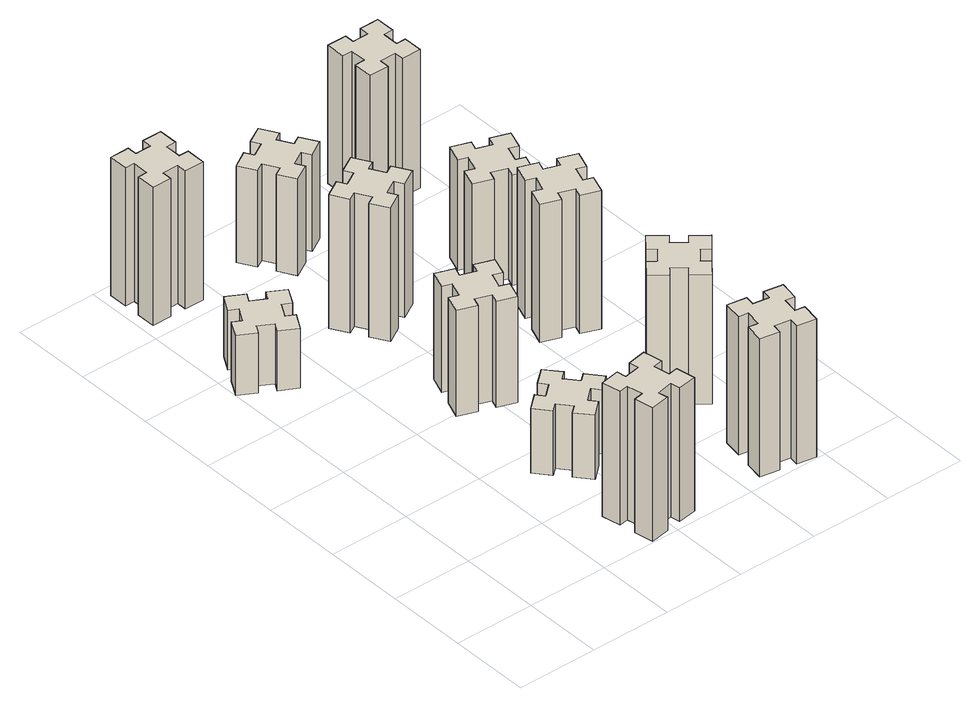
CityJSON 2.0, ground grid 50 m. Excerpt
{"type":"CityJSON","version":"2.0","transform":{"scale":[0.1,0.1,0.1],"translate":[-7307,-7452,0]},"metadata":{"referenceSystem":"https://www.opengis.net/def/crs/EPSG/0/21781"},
"CityObjects":{
"building1":{"type":"Building","attributes":{"class":"1000","function":"1000","usage":"1000","yearOfConstruction":2016,"roofType":"1000","measuredHeight":39,"storeysAboveGround":30,"storeysBelowGround":0},"geometry":[{"type":"Solid","lod":"1","boundaries":[[[[0,1,2,3,4,5,6,7,8,9,10,11,12,13,14,15,16,17,18,19]],[[17,16,20,21]],[[16,15,22,20]],[[15,14,23,22]],[[14,13,24,23]],[[13,12,25,24]],[[12,11,26,25]],[[11,10,27,26]],[[10,9,28,27]],[[9,8,29,28]],[[8,7,30,29]],[[7,6,31,30]],[[6,5,32,31]],[[5,4,33,32]],[[4,3,34,33]],[[3,2,35,34]],[[2,1,36,35]],[[1,0,37,36]],[[0,19,38,37]],[[19,18,39,38]],[[18,17,21,39]],[[24,25,26,27,28,29,30,31,32,33,34,35,36,37,38,39,21,20,22,23]]]]}]},
"building2":{"type":"Building","attributes":{"class":"1000","function":"1000","usage":"1000","yearOfConstruction":2016,"roofType":"1000","measuredHeight":87,"storeysAboveGround":30,"storeysBelowGround":0},"geometry":[{"type":"Solid","lod":"1","boundaries":[[[[40,41,42,43,44,45,46,47,48,49,50,51,52,53,54,55,56,57,58,59]],[[57,56,60,61]],[[56,55,62,60]],[[55,54,63,62]],[[54,53,64,63]],[[53,52,65,64]],[[52,51,66,65]],[[51,50,67,66]],[[50,49,68,67]],[[49,48,69,68]],[[48,47,70,69]],[[47,46,71,70]],[[46,45,72,71]],[[45,44,73,72]],[[44,43,74,73]],[[43,42,75,74]],[[42,41,76,75]],[[41,40,77,76]],[[40,59,78,77]],[[59,58,79,78]],[[58,57,61,79]],[[64,65,66,67,68,69,70,71,72,73,74,75,76,77,78,79,61,60,62,63]]]]}]},
"building3":{"type":"Building","attributes":{"class":"1000","function":"1000","usage":"1000","yearOfConstruction":2016,"roofType":"1000","measuredHeight":90,"storeysAboveGround":30,"storeysBelowGround":0},"geometry":[{"type":"Solid","lod":"1","boundaries":[[[[80,81,82,83,84,85,86,87,88,89,90,91,92,93,94,95,96,97,98,99]],[[97,96,100,101]],[[96,95,102,100]],[[95,94,103,102]],[[94,93,104,103]],[[93,92,105,104]],[[92,91,106,105]],[[91,90,107,106]],[[90,89,108,107]],[[89,88,109,108]],[[88,87,110,109]],[[87,86,111,110]],[[86,85,112,111]],[[85,84,113,112]],[[84,83,114,113]],[[83,82,115,114]],[[82,81,116,115]],[[81,80,117,116]],[[80,99,118,117]],[[99,98,119,118]],[[98,97,101,119]],[[104,105,106,107,108,109,110,111,112,113,114,115,116,117,118,119,101,100,102,103]]]]}]},
"building4":{"type":"Building","attributes":{"class":"1000","function":"1000","usage":"1000","yearOfConstruction":2016,"roofType":"1000","measuredHeight":42,"storeysAboveGround":30,"storeysBelowGround":0},"geometry":[{"type":"Solid","lod":"1","boundaries":[[[[120,121,122,123,124,125,126,127,128,129,130,131,132,133,134,135,136,137,138,139]],[[137,136,140,141]],[[136,135,142,140]],[[135,134,143,142]],[[134,133,144,143]],[[133,132,145,144]],[[132,131,146,145]],[[131,130,147,146]],[[130,129,148,147]],[[129,128,149,148]],[[128,127,150,149]],[[127,126,151,150]],[[126,125,152,151]],[[125,124,153,152]],[[124,123,154,153]],[[123,122,155,154]],[[122,121,156,155]],[[121,120,157,156]],[[120,139,158,157]],[[139,138,159,158]],[[138,137,141,159]],[[144,145,146,147,148,149,150,151,152,153,154,155,156,157,158,159,141,140,142,143]]]]}]},
"building5":{"type":"Building","attributes":{"class":"1000","function":"1000","usage":"1000","yearOfConstruction":2016,"roofType":"1000","measuredHeight":69,"storeysAboveGround":30,"storeysBelowGround":0},"geometry":[{"type":"Solid","lod":"1","boundaries":[[[[160,161,162,163,164,165,166,167,168,169,170,171,172,173,174,175,176,177,178,179]],[[177,176,180,181]],[[176,175,182,180]],[[175,174,183,182]],[[174,173,184,183]],[[173,172,185,184]],[[172,171,186,185]],[[171,170,187,186]],[[170,169,188,187]],[[169,168,189,188]],[[168,167,190,189]],[[167,166,191,190]],[[166,165,192,191]],[[165,164,193,192]],[[164,163,194,193]],[[163,162,195,194]],[[162,161,196,195]],[[161,160,197,196]],[[160,179,198,197]],[[179,178,199,198]],[[178,177,181,199]],[[184,185,186,187,188,189,190,191,192,193,194,195,196,197,198,199,181,180,182,183]]]]}]},
"building6":{"type":"Building","attributes":{"class":"1000","function":"1000","usage":"1000","yearOfConstruction":2016,"roofType":"1000","measuredHeight":87,"storeysAboveGround":30,"storeysBelowGround":0},"geometry":[{"type":"Solid","lod":"1","boundaries":[[[[200,201,202,203,204,205,206,207,208,209,210,211,212,213,214,215,216,217,218,219]],[[217,216,220,221]],[[216,215,222,220]],[[215,214,223,222]],[[214,213,224,223]],[[213,212,225,224]],[[212,211,226,225]],[[211,210,227,226]],[[210,209,228,227]],[[209,208,229,228]],[[208,207,230,229]],[[207,206,231,230]],[[206,205,232,231]],[[205,204,233,232]],[[204,203,234,233]],[[203,202,235,234]],[[202,201,236,235]],[[201,200,237,236]],[[200,219,238,237]],[[219,218,239,238]],[[218,217,221,239]],[[224,225,226,227,228,229,230,231,232,233,234,235,236,237,238,239,221,220,222,223]]]]}]},
"building7":{"type":"Building","attributes":{"class":"1000","function":"1000","usage":"1000","yearOfConstruction":2016,"roofType":"1000","measuredHeight":90,"storeysAboveGround":30,"storeysBelowGround":0},"geometry":[{"type":"Solid","lod":"1","boundaries":[[[[240,241,242,243,244,245,246,247,248,249,250,251,252,253,254,255,256,257,258,259]],[[257,256,260,261]],[[256,255,262,260]],[[255,254,263,262]],[[254,253,264,263]],[[253,252,265,264]],[[252,251,266,265]],[[251,250,267,266]],[[250,249,268,267]],[[249,248,269,268]],[[248,247,270,269]],[[247,246,271,270]],[[246,245,272,271]],[[245,244,273,272]],[[244,243,274,273]],[[243,242,275,274]],[[242,241,276,275]],[[241,240,277,276]],[[240,259,278,277]],[[259,258,279,278]],[[258,257,261,279]],[[264,265,266,267,268,269,270,271,272,273,274,275,276,277,278,279,261,260,262,263]]]]}]},
"building8":{"type":"Building","attributes":{"class":"1000","function":"1000","usage":"1000","yearOfConstruction":2016,"roofType":"1000","measuredHeight":63,"storeysAboveGround":30,"storeysBelowGround":0},"geometry":[{"type":"Solid","lod":"1","boundaries":[[[[280,281,282,283,284,285,286,287,288,289,290,291,292,293,294,295,296,297,298,299]],[[297,296,300,301]],[[296,295,302,300]],[[295,294,303,302]],[[294,293,304,303]],[[293,292,305,304]],[[292,291,306,305]],[[291,290,307,306]],[[290,289,308,307]],[[289,288,309,308]],[[288,287,310,309]],[[287,286,311,310]],[[286,285,312,311]],[[285,284,313,312]],[[284,283,314,313]],[[283,282,315,314]],[[282,281,316,315]],[[281,280,317,316]],[[280,299,318,317]],[[299,298,319,318]],[[298,297,301,319]],[[304,305,306,307,308,309,310,311,312,313,314,315,316,317,318,319,301,300,302,303]]]]}]},
"building9":{"type":"Building","attributes":{"class":"1000","function":"1000","usage":"1000","yearOfConstruction":2016,"roofType":"1000","measuredHeight":84,"storeysAboveGround":30,"storeysBelowGround":0},"geometry":[{"type":"Solid","lod":"1","boundaries":[[[[320,321,322,323,324,325,326,327,328,329,330,331,332,333,334,335,336,337,338,339]],[[337,336,340,341]],[[336,335,342,340]],[[335,334,343,342]],[[334,333,344,343]],[[333,332,345,344]],[[332,331,346,345]],[[331,330,347,346]],[[330,329,348,347]],[[329,328,349,348]],[[328,327,350,349]],[[327,326,351,350]],[[326,325,352,351]],[[325,324,353,352]],[[324,323,354,353]],[[323,322,355,354]],[[322,321,356,355]],[[321,320,357,356]],[[320,339,358,357]],[[339,338,359,358]],[[338,337,341,359]],[[344,345,346,347,348,349,350,351,352,353,354,355,356,357,358,359,341,340,342,343]]]]}]},
"building10":{"type":"Building","attributes":{"class":"1000","function":"1000","usage":"1000","yearOfConstruction":2016,"roofType":"1000","measuredHeight":90,"storeysAboveGround":30,"storeysBelowGround":0},"geometry":[{"type":"Solid","lod":"1","boundaries":[[[[360,361,362,363,364,365,366,367,368,369,370,371,372,373,374,375,376,377,378,379]],[[377,376,380,381]],[[376,375,382,380]],[[375,374,383,382]],[[374,373,384,383]],[[373,372,385,384]],[[372,371,386,385]],[[371,370,387,386]],[[370,369,388,387]],[[369,368,389,388]],[[368,367,390,389]],[[367,366,391,390]],[[366,365,392,391]],[[365,364,393,392]],[[364,363,394,393]],[[363,362,395,394]],[[362,361,396,395]],[[361,360,397,396]],[[360,379,398,397]],[[379,378,399,398]],[[378,377,381,399]],[[384,385,386,387,388,389,390,391,392,393,394,395,396,397,398,399,381,380,382,383]]]]}]},
"building11":{"type":"Building","attributes":{"class":"1000","function":"1000","usage":"1000","yearOfConstruction":2016,"roofType":"1000","measuredHeight":72,"storeysAboveGround":30,"storeysBelowGround":0},"geometry":[{"type":"Solid","lod":"1","boundaries":[[[[400,401,402,403,404,405,406,407,408,409,410,411,412,413,414,415,416,417,418,419]],[[417,416,420,421]],[[416,415,422,420]],[[415,414,423,422]],[[414,413,424,423]],[[413,412,425,424]],[[412,411,426,425]],[[411,410,427,426]],[[410,409,428,427]],[[409,408,429,428]],[[408,407,430,429]],[[407,406,431,430]],[[406,405,432,431]],[[405,404,433,432]],[[404,403,434,433]],[[403,402,435,434]],[[402,401,436,435]],[[401,400,437,436]],[[400,419,438,437]],[[419,418,439,438]],[[418,417,421,439]],[[424,425,426,427,428,429,430,431,432,433,434,435,436,437,438,439,421,420,422,423]]]]}]},
"building12":{"type":"Building","attributes":{"class":"1000","function":"1000","usage":"1000","yearOfConstruction":2016,"roofType":"1000","measuredHeight":90,"storeysAboveGround":30,"storeysBelowGround":0},"geometry":[{"type":"Solid","lod":"1","boundaries":[[[[440,441,442,443,444,445,446,447,448,449,450,451,452,453,454,455,456,457,458,459]],[[457,456,460,461]],[[456,455,462,460]],[[455,454,463,462]],[[454,453,464,463]],[[453,452,465,464]],[[452,451,466,465]],[[451,450,467,466]],[[450,449,468,467]],[[449,448,469,468]],[[448,447,470,469]],[[447,446,471,470]],[[446,445,472,471]],[[445,444,473,472]],[[444,443,474,473]],[[443,442,475,474]],[[442,441,476,475]],[[441,440,477,476]],[[440,459,478,477]],[[459,458,479,478]],[[458,457,461,479]],[[464,465,466,467,468,469,470,471,472,473,474,475,476,477,478,479,461,460,462,463]]]]}]}
},
"vertices":[
[306,2327,0],[356,2414,0],[408,2384,0],[468,2488,0],[364,2548,0],[334,2496,0],[247,2546,0],[277,2598,0],[173,2658,0],[113,2554,0],[165,2524,0],[115,2437,0],[63,2467,0],[3,2363,0],[107,2303,0],[137,2355,0],[224,2305,0],[194,2253,0],[298,2193,0],[358,2297,0],[224,2305,390],[194,2253,390],[137,2355,390],[107,2303,390],[3,2363,390],[63,2467,390],[115,2437,390],[165,2524,390],[113,2554,390],[173,2658,390],[277,2598,390],[247,2546,390],[334,2496,390],[364,2548,390],[468,2488,390],[408,2384,390],[356,2414,390],[306,2327,390],[358,2297,390],[298,2193,390],
[1005,322,0],[907,305,0],[897,364,0],[778,343,0],[799,225,0],[858,235,0],[876,137,0],[817,127,0],[837,8,0],[956,29,0],[945,88,0],[1044,106,0],[1054,47,0],[1172,67,0],[1151,186,0],[1092,175,0],[1075,274,0],[1134,284,0],[1113,402,0],[995,381,0],[1075,274,870],[1134,284,870],[1092,175,870],[1151,186,870],[1172,67,870],[1054,47,870],[1044,106,870],[945,88,870],[956,29,870],[837,8,870],[817,127,870],[876,137,870],[858,235,870],[799,225,870],[778,343,870],[897,364,870],[907,305,870],[1005,322,870],[995,381,870],[1113,402,870],
[345,3215,0],[345,3315,0],[405,3315,0],[405,3435,0],[285,3435,0],[285,3375,0],[185,3375,0],[185,3435,0],[65,3435,0],[65,3315,0],[125,3315,0],[125,3215,0],[65,3215,0],[65,3095,0],[185,3095,0],[185,3155,0],[285,3155,0],[285,3095,0],[405,3095,0],[405,3215,0],[285,3155,900],[285,3095,900],[185,3155,900],[185,3095,900],[65,3095,900],[65,3215,900],[125,3215,900],[125,3315,900],[65,3315,900],[65,3435,900],[185,3435,900],[185,3375,900],[285,3375,900],[285,3435,900],[405,3435,900],[405,3315,900],[345,3315,900],[345,3215,900],[405,3215,900],[405,3095,900],
[943,962,0],[866,897,0],[828,943,0],[736,866,0],[813,774,0],[859,813,0],[923,736,0],[877,698,0],[954,606,0],[1046,683,0],[1008,729,0],[1084,793,0],[1123,747,0],[1215,824,0],[1138,916,0],[1092,878,0],[1027,954,0],[1073,993,0],[996,1085,0],[904,1008,0],[1027,954,420],[1073,993,420],[1092,878,420],[1138,916,420],[1215,824,420],[1123,747,420],[1084,793,420],[1008,729,420],[1046,683,420],[954,606,420],[877,698,420],[923,736,420],[859,813,420],[813,774,420],[736,866,420],[828,943,420],[866,897,420],[943,962,420],[904,1008,420],[996,1085,420],
[1062,1501,0],[1096,1595,0],[1152,1574,0],[1193,1687,0],[1080,1728,0],[1060,1672,0],[966,1706,0],[987,1762,0],[874,1803,0],[833,1690,0],[889,1670,0],[855,1576,0],[799,1597,0],[757,1484,0],[870,1443,0],[891,1499,0],[985,1465,0],[964,1409,0],[1077,1367,0],[1118,1480,0],[985,1465,690],[964,1409,690],[891,1499,690],[870,1443,690],[757,1484,690],[799,1597,690],[855,1576,690],[889,1670,690],[833,1690,690],[874,1803,690],[987,1762,690],[966,1706,690],[1060,1672,690],[1080,1728,690],[1193,1687,690],[1152,1574,690],[1096,1595,690],[1062,1501,690],[1118,1480,690],[1077,1367,690],
[987,2305,0],[1074,2355,0],[1104,2303,0],[1208,2363,0],[1148,2467,0],[1096,2437,0],[1046,2524,0],[1098,2554,0],[1038,2658,0],[934,2598,0],[964,2546,0],[877,2496,0],[847,2548,0],[743,2488,0],[803,2384,0],[855,2414,0],[905,2327,0],[853,2297,0],[913,2193,0],[1017,2253,0],[905,2327,870],[853,2297,870],[855,2414,870],[803,2384,870],[743,2488,870],[847,2548,870],[877,2496,870],[964,2546,870],[934,2598,870],[1038,2658,870],[1098,2554,870],[1046,2524,870],[1096,2437,870],[1148,2467,870],[1208,2363,870],[1104,2303,870],[1074,2355,870],[987,2305,870],[1017,2253,870],[913,2193,870],
[1884,305,0],[1785,322,0],[1796,381,0],[1677,402,0],[1657,284,0],[1716,274,0],[1698,175,0],[1639,186,0],[1618,67,0],[1737,47,0],[1747,106,0],[1845,88,0],[1835,29,0],[1953,8,0],[1974,127,0],[1915,137,0],[1932,235,0],[1991,225,0],[2012,343,0],[1894,364,0],[1932,235,900],[1991,225,900],[1915,137,900],[1974,127,900],[1953,8,900],[1835,29,900],[1845,88,900],[1747,106,900],[1737,47,900],[1618,67,900],[1639,186,900],[1698,175,900],[1716,274,900],[1657,284,900],[1677,402,900],[1796,381,900],[1785,322,900],[1884,305,900],[1894,364,900],[2012,343,900],
[1096,3177,0],[1046,3264,0],[1098,3294,0],[1038,3398,0],[934,3338,0],[964,3286,0],[877,3236,0],[847,3288,0],[743,3228,0],[803,3124,0],[855,3154,0],[905,3067,0],[853,3037,0],[913,2933,0],[1017,2993,0],[987,3045,0],[1074,3095,0],[1104,3043,0],[1208,3103,0],[1148,3207,0],[1074,3095,630],[1104,3043,630],[987,3045,630],[1017,2993,630],[913,2933,630],[853,3037,630],[905,3067,630],[855,3154,630],[803,3124,630],[743,3228,630],[847,3288,630],[877,3236,630],[964,3286,630],[934,3338,630],[1038,3398,630],[1098,3294,630],[1046,3264,630],[1096,3177,630],[1148,3207,630],[1208,3103,630],
[1867,836,0],[1932,913,0],[1978,874,0],[2055,966,0],[1963,1043,0],[1924,997,0],[1848,1062,0],[1886,1108,0],[1794,1185,0],[1717,1093,0],[1763,1054,0],[1699,978,0],[1653,1016,0],[1576,924,0],[1668,847,0],[1706,893,0],[1783,829,0],[1744,783,0],[1836,706,0],[1913,798,0],[1783,829,840],[1744,783,840],[1706,893,840],[1668,847,840],[1576,924,840],[1653,1016,840],[1699,978,840],[1763,1054,840],[1717,1093,840],[1794,1185,840],[1886,1108,840],[1848,1062,840],[1924,997,840],[1963,1043,840],[2055,966,840],[1978,874,840],[1932,913,840],[1867,836,840],[1913,798,840],[1836,706,840],
[1800,1872,0],[1706,1906,0],[1727,1962,0],[1614,2003,0],[1573,1890,0],[1629,1870,0],[1595,1776,0],[1539,1797,0],[1497,1684,0],[1610,1643,0],[1631,1699,0],[1725,1665,0],[1704,1609,0],[1817,1567,0],[1858,1680,0],[1802,1701,0],[1836,1795,0],[1892,1774,0],[1933,1887,0],[1820,1928,0],[1836,1795,900],[1892,1774,900],[1802,1701,900],[1858,1680,900],[1817,1567,900],[1704,1609,900],[1725,1665,900],[1631,1699,900],[1610,1643,900],[1497,1684,900],[1539,1797,900],[1595,1776,900],[1629,1870,900],[1573,1890,900],[1614,2003,900],[1727,1962,900],[1706,1906,900],[1800,1872,900],[1820,1928,900],[1933,1887,900],
[1800,2412,0],[1706,2446,0],[1727,2502,0],[1614,2543,0],[1573,2430,0],[1629,2410,0],[1595,2316,0],[1539,2337,0],[1497,2224,0],[1610,2183,0],[1631,2239,0],[1725,2205,0],[1704,2149,0],[1817,2107,0],[1858,2220,0],[1802,2241,0],[1836,2335,0],[1892,2314,0],[1933,2427,0],[1820,2468,0],[1836,2335,720],[1892,2314,720],[1802,2241,720],[1858,2220,720],[1817,2107,720],[1704,2149,720],[1725,2205,720],[1631,2239,720],[1610,2183,720],[1497,2224,720],[1539,2337,720],[1595,2316,720],[1629,2410,720],[1573,2430,720],[1614,2543,720],[1727,2502,720],[1706,2446,720],[1800,2412,720],[1820,2468,720],[1933,2427,720],
[1665,3155,0],[1765,3155,0],[1765,3095,0],[1885,3095,0],[1885,3215,0],[1825,3215,0],[1825,3315,0],[1885,3315,0],[1885,3435,0],[1765,3435,0],[1765,3375,0],[1665,3375,0],[1665,3435,0],[1545,3435,0],[1545,3315,0],[1605,3315,0],[1605,3215,0],[1545,3215,0],[1545,3095,0],[1665,3095,0],[1605,3215,900],[1545,3215,900],[1605,3315,900],[1545,3315,900],[1545,3435,900],[1665,3435,900],[1665,3375,900],[1765,3375,900],[1765,3435,900],[1885,3435,900],[1885,3315,900],[1825,3315,900],[1825,3215,900],[1885,3215,900],[1885,3095,900],[1765,3095,900],[1765,3155,900],[1665,3155,900],[1665,3095,900],[1545,3095,900]
]}
